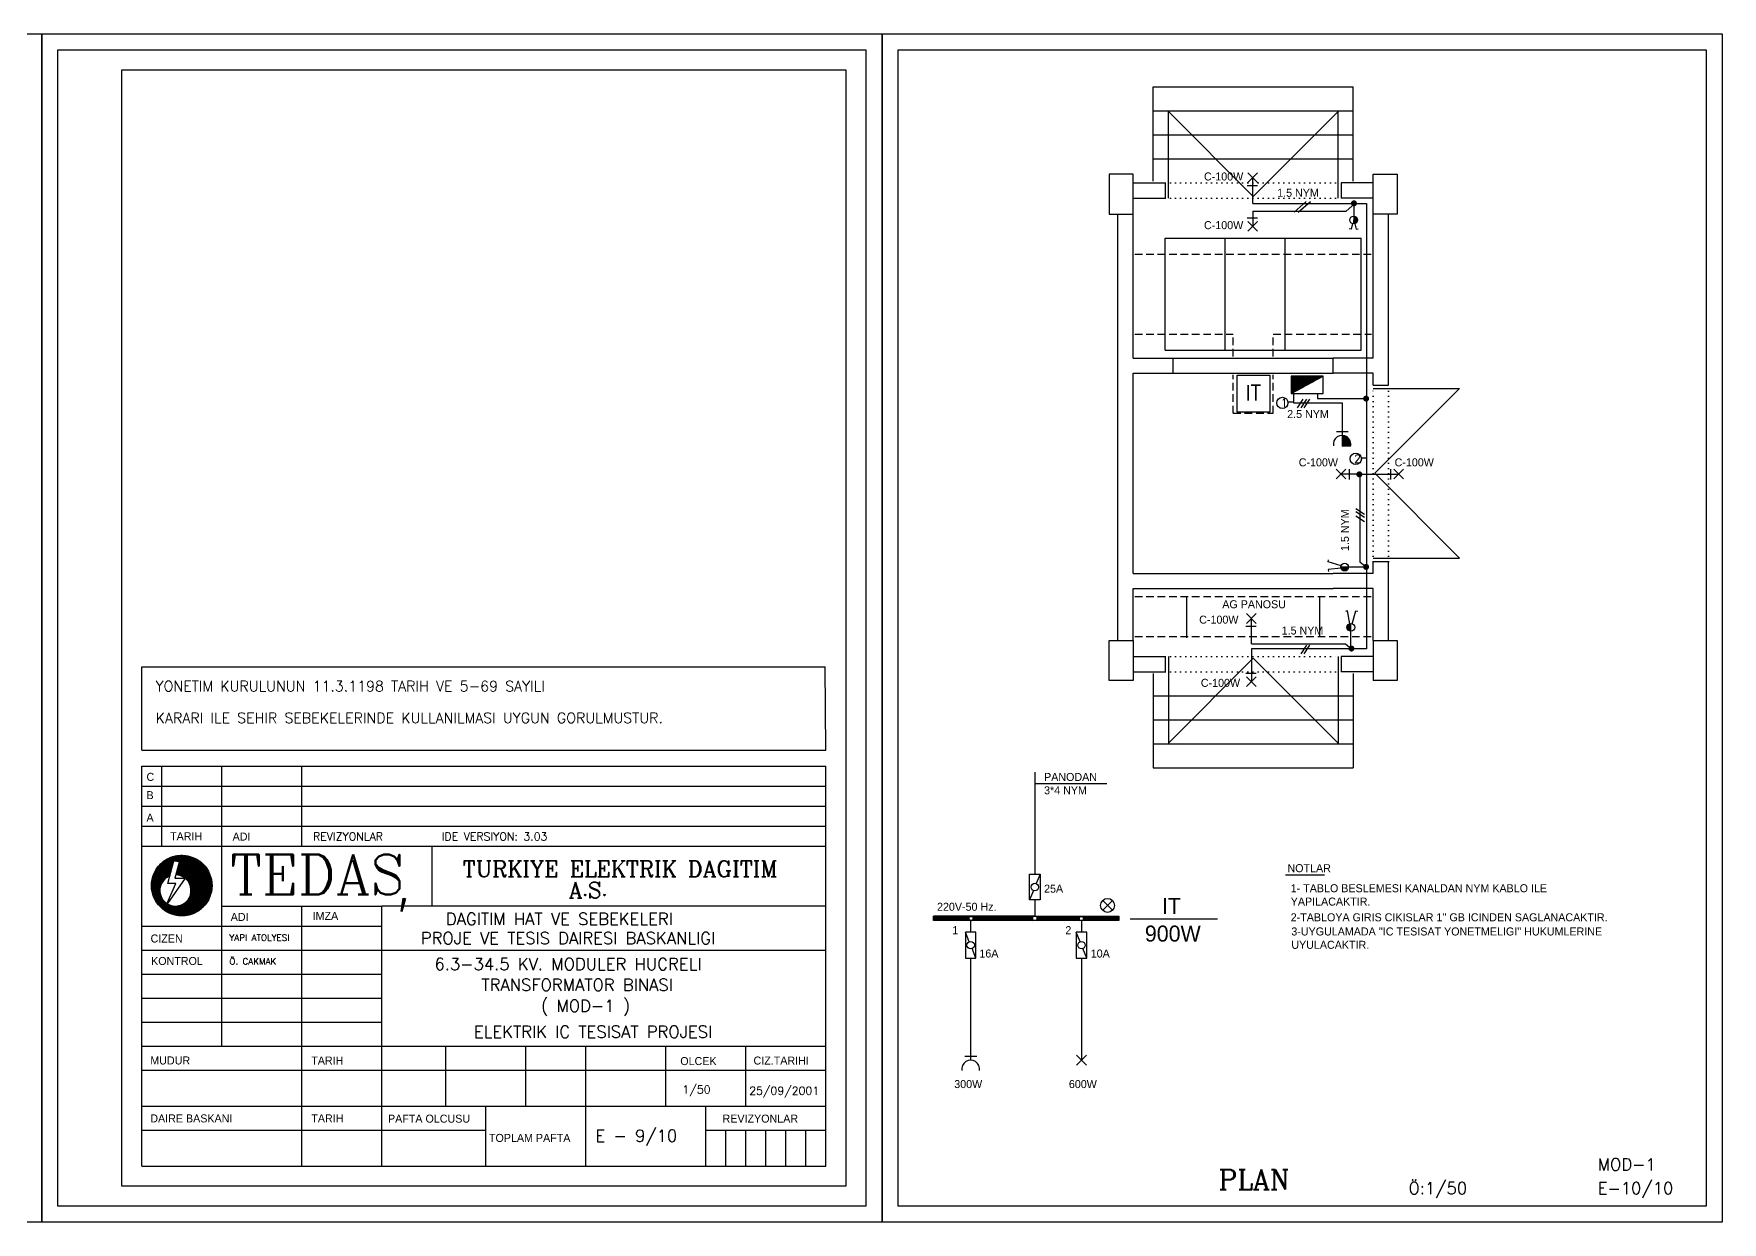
# Model space of a CAD drawing. Extents: x -6739 to -1489, y 5296 to 6781.
# Drawn here: x -3599 to -1489, y 5296 to 6781 of the extents above; entities that cross this region are included whole.
import ezdxf

# ---------------------------------------------------------------- set-up
doc = ezdxf.new("R2010")
doc.units = 0
for name, pattern in [('ACAD_ISO02W100', [15, 12, -3]), ('DOT', [6.35, 0, -6.35]), ('HIDDEN2', [4.762499999999999, 3.175, -1.5875])]:
    doc.linetypes.add(name, pattern=pattern)
doc.layers.get('0').update_dxf_attribs({"linetype": 'CONTINUOUS'})
for name, color, linetype in [('03', 150, 'CONTINUOUS'), ('35', 2, 'CONTINUOUS'), ('50Y', 3, 'CONTINUOUS'), ('70', 130, 'CONTINUOUS'), ('70K', 21, 'CONTINUOUS'), ('ANAHTAR', 102, 'CONTINUOUS'), ('AYDLİNYE', 240, 'CONTINUOUS'), ('BAKIRBARA', 30, 'CONTINUOUS'), ('CERC', 1, 'CONTINUOUS'), ('DASHED', 233, 'ACAD_ISO02W100'), ('DOLCU', 252, 'CONTINUOUS'), ('E4', 4, 'CONTINUOUS'), ('OLCULENDIRME', 4, 'CONTINUOUS'), ('YAZI', 3, 'CONTINUOUS')]:
    doc.layers.add(name, color=color, linetype=linetype)
doc.styles.add('ROMANC', font='romanc')
doc.styles.add('ROMANS', font='romans')
doc.styles.add('ROMANT', font='romant')
doc.styles.add('TXTX', font='TXTX')
pattern_1 = [(45, (-2865.028622905294, -77.38965366547654), (-0.08838834764831843, 0.08838834764831845), [])]

# ---------------------------------------------------------------- blocks, each defined once
blk = doc.blocks.new('A4')
at = {"layer": 'CERC', "color": 5}
blk.add_lwpolyline([(1050, 0), (0, 0), (0, 1484.999999999991), (1050.000000000001, 1484.999999999991)], close=True, dxfattribs=at)

msp = doc.modelspace()

# ---------------------------------------------------------------- hatches: boundary and pattern name
at = {"linetype": 'Continuous'}
h = msp.add_hatch(dxfattribs=at)
h.set_pattern_fill('ANSI31', color=256, style=0)
h.set_pattern_definition([(45, (-3589.442130811055, 5321.015460844207), (-0.08838834764831843, 0.08838834764831845), [])])
edge = h.paths.add_edge_path()
edge.add_ellipse((-3414.507204445757, 5716.660004968276), major_axis=(-26.74325387437819, 26.74325387437819), ratio=0.9999999999999876, start_angle=0, end_angle=360)
edge = h.paths.add_edge_path(flags=16)
edge.add_ellipse((-3422.419936772091, 5710.509810052109), major_axis=(-13.79748266988664, 13.79748266988664), ratio=0.999999999999994, start_angle=-24.236210646768484, end_angle=313.7224781381549, ccw=False)
edge.add_line((-3429.337462792174, 5728.75505298864), (-3424.611546499194, 5747.449185682533))
edge.add_line((-3424.611546499194, 5747.449185682533), (-3417.476073242347, 5746.854962715931))
edge.add_line((-3417.476073242347, 5746.854962715931), (-3421.984901392581, 5730.017546985702))
at = {"layer": '03', "ltscale": 0.5}
msp.add_hatch(color=256, dxfattribs=at).paths.add_polyline_path([(-1953.549767185748, 6265.943274539429, 0.46929513338502), (-1964.41911706683, 6279.026580710885), (-1964.41911706683, 6265.926428212753)])
at = {"layer": '03'}
h = msp.add_hatch(dxfattribs=at)
h.set_pattern_fill('ANSI31', style=0)
h.set_pattern_definition(pattern_1)
h.paths.add_polyline_path([(-2428.657625043078, 5678.511662701081), (-2428.657625043078, 5678.173267927125, -0.4727386948741336), (-2425.651662601354, 5675.704478775219, -0.402712041199308), (-2428.069243480261, 5673.189648466966), (-2349.691414218993, 5673.189648466966, -0.2870508878669235), (-2351.264829359278, 5675.704478775219, -0.4216298776630427), (-2348.397747081827, 5678.500053944066), (-2348.397747081827, 5678.511662701083)])
h.paths.add_polyline_path([(-2428.657625043078, 5673.189648466966), (-2428.657625043078, 5673.235689623313, -0.3580141589007493), (-2430.685235166201, 5675.704478775219, -0.3580141589007441), (-2428.657625043078, 5678.173267927125), (-2428.657625043078, 5678.511662701081), (-2475.195278263657, 5678.511662701082), (-2475.195278263657, 5673.189648466966)])
h.paths.add_polyline_path([(-2243.599802725518, 5673.189648466966), (-2243.599802725518, 5678.511662701082), (-2290.094458627746, 5678.511662701082), (-2290.094458627746, 5677.933313021354, -0.3903220935828373), (-2287.784454401778, 5675.425035849165, -0.280366296708096), (-2289.144842637291, 5673.189648466966)])
h = msp.add_hatch(dxfattribs=at)
h.set_pattern_fill('ANSI31', style=0)
h.set_pattern_definition(pattern_1)
h.paths.add_polyline_path([(-2292.818026966625, 5675.425035849165, -0.4037740258674342), (-2290.391256731767, 5677.940211847495), (-2290.391256731767, 5678.511662701082), (-2347.86585867701, 5678.511662701083), (-2347.86585867701, 5678.435269180249, -0.3519494500584729), (-2345.671895582504, 5675.704478775219, -0.2870508878669235), (-2347.245310722789, 5673.189648466966), (-2291.457638731113, 5673.189648466966, -0.280366296708096)])
at = {"layer": 'ANAHTAR'}
for points in [[(-1950.092550596452, 6543.471346547272, 0.4227544334040018), (-1945.138865949827, 6548.283070932664, 0.405723962648235), (-1949.812698301416, 6553.094795318055)], [(-1966.070044415729, 6114.693910321522, 0.007268142153162242), (-1966.072078529445, 6114.553984174004, 0.9855686051222285), (-1956.446595644947, 6114.414058026486)], [(-1953.401091074671, 6044.121475201699, 0.4227544334040018), (-1958.354775721296, 6039.309750816308, 0.405723962648235), (-1953.680943369707, 6034.498026430917)]]:
    msp.add_hatch(color=256, dxfattribs=at).paths.add_polyline_path(points)
at = {"layer": 'AYDLİNYE'}
h = msp.add_hatch(dxfattribs=at)
h.set_pattern_fill('ANSI31', color=256, angle=89.99999999999999, style=0)
h.set_pattern_definition([(45.00000000000003, (-5431.443226629643, 5744.388606595332), (0.08838834764831847, -0.0883883476483184), [])])
h.paths.add_polyline_path([(-1988.174352807163, 6353.176507858552), (-2028.025571848817, 6353.176507858552), (-2028.025571848817, 6331.360996433727)])

# ---------------------------------------------------------------- linework, layer by layer
at = {"color": 5}
for p, q in [((-3464.442130811059, 5990.024658658542), (-2610.298076340628, 5990.024658658542)), ((-3464.442130811059, 5886.015460844206), (-3464.442130811059, 5990.024658658542)), ((-2609.442130811053, 5886.015460844206), (-2610.298076340628, 5990.024658658542)), ((-3464.442130811059, 5886.015460844206), (-2609.442130811053, 5886.015460844206)), ((-3464.442130811059, 5366.015460844206), (-3464.442130811059, 5866.015460844206)), ((-3464.442130811059, 5866.015460844206), (-2609.442130811053, 5866.015460844206)), ((-2609.442130811059, 5366.015460844206), (-2609.442130811055, 5866.015460844206)), ((-3464.442130811055, 5366.015460844206), (-3464.442130811055, 5862.821463513876)), ((-3464.442130811059, 5766.015460844206), (-2609.442130811059, 5766.015460844206)), ((-3101.851241984402, 5766.269402218692), (-3101.851241984402, 5691.102745386557)), ((-3431.747022106033, 5719.223648123527), (-3424.611546499194, 5747.449185682533)), ((-3424.611546499194, 5747.449185682533), (-3417.476073242347, 5746.85496271593)), ((-3417.476073242347, 5746.85496271593), (-3423.124990060268, 5725.760088899573)), ((-3432.63895596939, 5694.860553919149), (-3421.935742559134, 5719.223648123527)), ((-3410.340597635507, 5725.760088899573), (-3432.341644681605, 5694.266332646344)), ((-3421.935742559134, 5719.223648123527), (-3431.747022106033, 5719.223648123527)), ((-3423.124990060268, 5725.760088899573), (-3410.340597635507, 5725.760088899573)), ((-3164.442130811059, 5366.015460844206), (-3164.442130811059, 5691.320780847524)), ((-3164.442130811059, 5691.320780847524), (-2609.442130811059, 5691.320780847524)), ((-3464.442130811059, 5666.015460844206), (-3164.442130811059, 5666.015460844204)), ((-3164.442130811059, 5636.015460844206), (-2609.442130811055, 5636.015460844203)), ((-3464.442130811059, 5516.015460844206), (-2609.442130811059, 5516.015460844206)), ((-3464.442130811059, 5441.015460844206), (-2609.442130811059, 5441.015460844206)), ((-3464.442130811059, 5366.015460844206), (-2609.442130811059, 5366.015460844206))]:
    msp.add_line(p, q, dxfattribs=at)
at = {"color": 2}
for p, q in [((-3439.442130811059, 5766.015460844206), (-3439.442130811059, 5866.015460844206)), ((-3364.442130811059, 5516.015460844206), (-3364.442130811059, 5866.015460844206)), ((-3264.442130811059, 5766.015460844206), (-3264.442130811059, 5866.015460844206)), ((-3464.442130811059, 5841.015460844206), (-2609.442130811059, 5841.015460844206)), ((-3464.442130811059, 5816.015460844206), (-2609.442130811059, 5816.015460844206)), ((-3464.442130811059, 5791.015460844206), (-2609.442130811059, 5791.015460844206)), ((-3364.442130811059, 5691.015460844206), (-3164.442130811059, 5691.015460844206)), ((-3264.442130811059, 5366.015460844206), (-3264.442130811059, 5691.015460844206)), ((-3464.442130811059, 5636.015460844206), (-3164.442130811059, 5636.015460844206)), ((-3464.442130811059, 5606.015460844206), (-3164.442130811059, 5606.015460844206)), ((-3464.442130811059, 5576.015460844206), (-3164.442130811059, 5576.015460844206)), ((-3464.442130811059, 5546.015460844206), (-3164.442130811059, 5546.015460844206)), ((-3084.442130811059, 5441.015460844206), (-3084.442130811059, 5516.015460844206)), ((-2984.442130811059, 5441.015460844206), (-2984.442130811059, 5516.015460844206)), ((-2909.442130811059, 5441.015460844206), (-2909.442130811059, 5516.015460844206)), ((-2809.442130811059, 5441.015460844206), (-2809.442130811059, 5516.015460844206)), ((-2709.442130811059, 5441.015460844206), (-2709.442130811059, 5516.015460844206)), ((-3464.442130811059, 5486.015460844206), (-2609.442130811059, 5486.015460844206)), ((-3034.442130811059, 5366.015460844206), (-3034.442130811059, 5441.015460844206)), ((-2909.442130811059, 5366.015460844206), (-2909.442130811059, 5441.015460844206)), ((-2759.442130811059, 5366.015460844206), (-2759.442130811059, 5441.015460844206)), ((-3464.442130811059, 5411.015460844206), (-3034.442130811059, 5411.015460844206)), ((-2759.442130811059, 5411.015460844206), (-2609.442130811059, 5411.015460844206)), ((-2734.442130811059, 5366.015460844206), (-2734.442130811059, 5411.015460844206)), ((-2709.442130811059, 5366.015460844206), (-2709.442130811059, 5411.015460844206)), ((-2684.442130811059, 5366.015460844206), (-2684.442130811059, 5411.015460844206)), ((-2659.442130811059, 5366.015460844206), (-2659.442130811059, 5411.015460844206)), ((-2634.442130811059, 5366.015460844206), (-2634.442130811059, 5411.015460844206))]:
    msp.add_line(p, q, dxfattribs=at)
at = {"color": 5}
for centre, major_axis, ratio, start_param, end_param in [((-3414.507204445757, 5716.660004968276), (-26.74325387437818, 26.74325387437818), 0.9999999999999878, 3.926990816987248, 10.21017612416683), ((-3422.419936772091, 5710.509810052109), (-13.79748266988664, 13.79748266988664), 0.9999999999999942, -0.4230016739930147, 5.475490181026733)]:
    msp.add_ellipse(centre, major_axis=major_axis, ratio=ratio, start_param=start_param, end_param=end_param, dxfattribs=at)
at = {"layer": '03', "ltscale": 0.5}
for p, q in [((-1949.812698301416, 6553.094795318055), (-1950.092550596452, 6543.471346547272)), ((-1964.41911706683, 6279.026580710884), (-1964.41911706683, 6265.926428212754)), ((-1964.41911706683, 6265.926428212754), (-1953.549767185748, 6265.943274539429)), ((-1956.446595644947, 6114.414058026486), (-1966.070044415729, 6114.693910321522)), ((-2158.746481851634, 6077.935530325757), (-2158.746481851634, 6026.209107507052)), ((-1992.573311912241, 6076.574305572262), (-1992.573311912241, 6027.570332260547)), ((-1953.680943369707, 6034.498026430917), (-1953.401091074671, 6044.121475201699))]:
    msp.add_line(p, q, dxfattribs=at)
at = {"layer": '03'}
for p, q in [((-2185.562348236602, 6525.7782311353), (-1940.5623482366, 6525.7782311353)), ((-2185.562348236602, 6385.778231135301), (-2185.562348236602, 6525.7782311353)), ((-2110.562348236602, 6385.778231135301), (-2110.562348236602, 6525.778231135299)), ((-2035.562348236602, 6385.778231135301), (-2035.562348236602, 6525.778231135299)), ((-1940.562348236599, 6385.778231135301), (-1940.5623482366, 6525.7782311353)), ((-2185.562348236602, 6385.778231135301), (-1940.562348236599, 6385.778231135301)), ((-2341.847902103632, 5730.964710754549), (-2346.642312583554, 5719.148045170988)), ((-2035.382459934205, 5730.16520094924), (-1995.06449191734, 5730.16520094924)), ((-1995.06449191734, 5730.16520094924), (-1986.664934396028, 5730.16520094924)), ((-2350.144217466274, 5710.51698634158), (-2354.938627946197, 5698.700320758019)), ((-2263.672973913653, 5685.759882162467), (-2251.38964249656, 5698.043213579505)), ((-2263.672973913653, 5698.043213579505), (-2251.38964249656, 5685.759882162467)), ((-2430.404095427525, 5646.506339060583), (-2435.198505907448, 5658.323004644144)), ((-2291.840929012194, 5646.506339060583), (-2296.635339492116, 5658.323004644144)), ((-2422.107780064883, 5626.058614647614), (-2426.902190544805, 5637.875280231176)), ((-2283.544613649551, 5626.058614647614), (-2288.339024129474, 5637.875280231176))]:
    msp.add_line(p, q, dxfattribs=at)
at = {"layer": '03', "color": 7}
msp.add_lwpolyline([(-2475.195278263657, 5678.511662701082), (-2243.599802725518, 5678.511662701082), (-2243.599802725518, 5673.189648466966), (-2475.195278263657, 5673.189648466966)], close=True, dxfattribs=at)
at = {"layer": '03'}
for centre, radius in [((-2348.393265024914, 5714.832515756284), 4.657212533380516), ((-2257.531308205106, 5691.901547870986), 8.685626940568929), ((-2428.653142986165, 5642.190809645879), 4.657212533380516), ((-2290.089976570834, 5642.190809645879), 4.657212533380516)]:
    msp.add_circle(centre, radius, dxfattribs=at)
at = {"layer": '03', "color": 7}
for centre, radius in [((-2428.168448883777, 5675.704478775219), 2.516786282423709), ((-2348.468362470891, 5675.704478775219), 2.796466888386931), ((-2290.301240684202, 5675.425035849165), 2.516786282423709)]:
    msp.add_circle(centre, radius, dxfattribs=at)
at = {"layer": '50Y'}
for p, q in [((-2024.910099216295, 6320.713403580271), (-2032.14467984302, 6320.713403580271)), ((-1933.159941690063, 6250.789540936429), (-1940.394522316788, 6250.789540936429)), ((-2348.397747081827, 5844.134669977363), (-2258.397747081827, 5844.134669977363)), ((-2229.490239437201, 5675.160646889172), (-2120.130315407177, 5675.160646889172))]:
    msp.add_line(p, q, dxfattribs=at)
for centre in [(-2039.115482953641, 6319.822909172037), (-1947.365325427409, 6249.899046528195)]:
    msp.add_circle(centre, 7.027451621899218, dxfattribs=at)
at = {"layer": '70'}
for p, q in [((-2225.562348236601, 6594.778231135301), (-2185.562348236601, 6594.778231135299)), ((-2185.562348236601, 6594.778231135299), (-2185.562348236601, 6575.778231135299)), ((-1965.562348236691, 6594.778231135299), (-1965.562348236691, 6575.778231135299)), ((-1925.562348236691, 6594.778231135301), (-1965.562348236691, 6594.778231135299)), ((-2225.562348236601, 6575.778231135301), (-2185.562348236601, 6575.778231135299)), ((-1925.562348236691, 6575.778231135301), (-1965.562348236691, 6575.778231135299)), ((-2244.562348236602, 6167.623688431209), (-2244.562348236601, 6555.778231135318)), ((-2225.562348236602, 6375.778231135302), (-2225.562348236601, 6555.778231135318)), ((-1925.562348236599, 6375.778231135297), (-1925.5623482366, 6555.778231135318)), ((-1906.562348236599, 6341.778231135298), (-1906.5623482366, 6555.778231135318)), ((-2225.562348236602, 6375.778231135302), (-2175.562348236602, 6375.778231135302)), ((-2175.562348236602, 6375.778231135302), (-1975.5623482367, 6375.778231135301)), ((-2175.562348236602, 6356.7782311353), (-2175.562348236602, 6375.778231135302)), ((-1925.5623482367, 6375.778231135298), (-1975.5623482367, 6375.778231135298)), ((-1975.5623482367, 6356.778231135297), (-1975.5623482367, 6375.778231135298)), ((-2225.562348236602, 6356.778231135302), (-2175.562348236602, 6356.7782311353)), ((-2225.562348236602, 6167.623688431207), (-2225.562348236602, 6356.778231135302)), ((-2175.562348236602, 6356.7782311353), (-1975.5623482367, 6356.778231135297)), ((-1925.562348236701, 6356.778231135298), (-1975.5623482367, 6356.778231135297)), ((-1925.562348236599, 6341.778231135298), (-1925.562348236599, 6356.778231135298)), ((-1925.5623482366, 6341.778231135298), (-1906.5623482366, 6341.778231135297)), ((-2244.562348236604, 6022.778231135328), (-2244.562348236604, 6169.278231135304)), ((-2225.562348236604, 6106.778231135304), (-2225.562348236604, 6169.278231135304)), ((-1925.562348236598, 6121.778231135298), (-1906.562348236598, 6121.778231135298)), ((-1925.562348236598, 6106.778231135298), (-1925.562348236598, 6121.778231135297)), ((-1906.562348236598, 6022.778231135326), (-1906.562348236598, 6121.778231135297)), ((-2225.5623482366, 6106.778231135302), (-2175.5623482366, 6106.778231135302)), ((-2175.5623482366, 6106.778231135302), (-1975.562348236698, 6106.778231135298)), ((-1925.562348236698, 6106.778231135298), (-1975.562348236698, 6106.778231135298)), ((-2225.5623482366, 6087.778231135302), (-2175.562348236601, 6087.7782311353)), ((-2225.562348236604, 6022.778231135328), (-2225.562348236604, 6087.778231135302)), ((-2175.562348236601, 6087.7782311353), (-1975.562348236699, 6087.778231135295)), ((-1925.5623482367, 6087.778231135298), (-1975.562348236699, 6087.778231135297)), ((-1925.562348236598, 6022.778231135326), (-1925.562348236598, 6087.778231135298)), ((-2225.562348236605, 6002.778231135322), (-2185.562348236605, 6002.778231135322)), ((-2185.562348236605, 6002.778231135322), (-2185.562348236605, 5983.778231135322)), ((-1965.562348236695, 6002.778231135322), (-1965.562348236695, 5983.778231135322)), ((-1925.562348236695, 6002.778231135322), (-1965.562348236695, 6002.778231135322)), ((-2225.562348236604, 5983.778231135322), (-2185.562348236605, 5983.778231135322)), ((-1925.562348236695, 5983.778231135322), (-1965.562348236695, 5983.778231135322))]:
    msp.add_line(p, q, dxfattribs=at)
at = {"layer": '70', "linetype": 'Continuous'}
msp.add_lwpolyline([(-2095.695058418618, 6354.62690038875), (-2054.619517106354, 6354.62690038875), (-2054.619517106354, 6308.286495260543), (-2095.695058418618, 6308.286495260543)], close=True, dxfattribs=at)
at = {"layer": '70K', "linetype": 'Continuous'}
for p, q in [((-2255.562348236528, 6605.778231135318), (-2255.562348236527, 6555.778231135317)), ((-2225.562348236601, 6605.778231135318), (-2255.562348236528, 6605.778231135318)), ((-2225.5623482366, 6555.778231135317), (-2225.562348236601, 6605.778231135318)), ((-1925.5623482366, 6555.778231135318), (-1925.5623482366, 6605.778231135319)), ((-1925.5623482366, 6605.778231135319), (-1895.562348236673, 6605.778231135319)), ((-1895.562348236673, 6605.778231135319), (-1895.562348236673, 6555.778231135318)), ((-2255.562348236527, 6555.778231135317), (-2225.5623482366, 6555.778231135317)), ((-1895.562348236673, 6555.778231135318), (-1925.5623482366, 6555.778231135318)), ((-2255.562348236619, 6022.778231135326), (-2225.562348236601, 6022.778231135326)), ((-2255.562348236619, 5972.778231135326), (-2255.562348236619, 6022.778231135326)), ((-2225.562348236601, 6022.778231135326), (-2225.562348236601, 5972.778231135326)), ((-1925.562348236601, 6022.778231135326), (-1895.562348236674, 6022.778231135326)), ((-1925.562348236598, 6022.778231135326), (-1925.562348236601, 5972.778231135326)), ((-1895.562348236674, 6022.778231135326), (-1895.562348236674, 5972.778231135326)), ((-2225.562348236601, 5972.778231135326), (-2255.562348236619, 5972.778231135326)), ((-1895.562348236674, 5972.778231135326), (-1925.562348236601, 5972.778231135326))]:
    msp.add_line(p, q, dxfattribs=at)
at = {"layer": 'ANAHTAR'}
for p, q in [((-1951.554936130662, 6543.743812385023), (-1953.16946928881, 6536.831370414518)), ((-1948.502632480885, 6543.692886385141), (-1946.904011766793, 6536.831370414518)), ((-1953.16946928881, 6536.831370414518), (-1955.687537502331, 6537.143268052037)), ((-1946.904011766793, 6536.831370414518), (-1944.385943553271, 6537.358563876673)), ((-2013.50428490088, 6324.357261644554), (-2020.47165156982, 6313.548826274825)), ((-2008.980326763148, 6324.357261644554), (-2015.94769343209, 6313.548826274825)), ((-2005.197053121449, 6324.357261644554), (-2012.164419790391, 6313.548826274825)), ((-1936.426589241883, 6180.29022753624), (-1947.235024611613, 6187.257594205183)), ((-1936.426589241883, 6176.506953894542), (-1947.235024611613, 6183.474320563483)), ((-1936.426589241883, 6171.247898295677), (-1947.235024611613, 6178.215264964619)), ((-1981.953815027952, 6121.003543180218), (-1981.641917390433, 6123.521611393739)), ((-1965.797578577978, 6116.156295855732), (-1981.953815027952, 6121.003543180218)), ((-1965.848504577861, 6113.103992205954), (-1981.953815027952, 6111.505371491862)), ((-1981.953815027952, 6111.505371491862), (-1981.426621565798, 6108.987303278341)), ((-1957.624224038133, 6059.858489696814), (-1960.142292251654, 6059.33129623466)), ((-1954.991009190238, 6043.899935363831), (-1957.624224038133, 6059.858489696814)), ((-1951.938705540461, 6043.849009363948), (-1947.427308807668, 6059.858489696814)), ((-1947.427308807668, 6059.858489696814), (-1944.909240594146, 6059.546592059295)), ((-2008.980326763148, 6017.120581057296), (-2015.94769343209, 6006.312145687566)), ((-2005.197053121449, 6017.120581057296), (-2012.164419790391, 6006.312145687566))]:
    msp.add_line(p, q, dxfattribs=at)
for centre in [(-1949.952624448934, 6548.283070932664), (-1961.258320030338, 6114.553984174004), (-1953.541017222189, 6039.309750816308)]:
    msp.add_circle(centre, 4.813758499107137, dxfattribs=at)
at = {"layer": 'AYDLİNYE'}
for p, q in [((-2082.366403953579, 6595.154251639707), (-2070.083072536486, 6607.437583056745)), ((-2082.366403953579, 6607.437583056745), (-2070.083072536486, 6595.154251639707)), ((-2070.075891775982, 6591.206478228765), (-2083.108725801708, 6591.206478228765)), ((-2076.224738245031, 6568.839093662157), (-2076.224738245032, 6601.295917348226)), ((-2076.224738245031, 6568.839093662157), (-1933.896109517481, 6568.839093662157)), ((-2009.284536843473, 6571.586463401409), (-2024.417806702217, 6558.04098409157)), ((-2004.077332671505, 6571.134356826285), (-2019.210602530248, 6557.588877516446)), ((-1959.198960905792, 6559.356467908357), (-1948.373044005838, 6568.817483179907)), ((-1949.812698301416, 6570.877132806413), (-1949.812698301416, 6553.094795318055)), ((-1933.896109517481, 6568.839093662157), (-1933.896109517481, 6012.52501016778)), ((-2070.075891775982, 6550.477541860389), (-2083.108725801708, 6550.477541860389)), ((-2082.366403953579, 6546.529768449448), (-2070.083072536486, 6534.24643703241)), ((-2082.366403953579, 6534.24643703241), (-2070.083072536486, 6546.529768449448)), ((-2076.224738245032, 6559.356467908356), (-1959.198960905792, 6559.356467908357)), ((-2076.224738245032, 6559.356467908356), (-2076.224738245032, 6540.388102740929)), ((-1988.174352807164, 6353.176507858551), (-2028.025571848817, 6353.176507858551)), ((-2028.025571848817, 6353.176507858551), (-2028.025571848817, 6331.360996433726)), ((-1988.174352807164, 6353.176507858551), (-2028.025571848817, 6331.360996433726)), ((-1988.174352807164, 6331.360996433726), (-1988.174352807164, 6353.176507858551)), ((-2028.025571848817, 6331.360996433726), (-1988.174352807164, 6331.360996433726)), ((-2025.128977473966, 6331.360996433727), (-2025.128977473966, 6319.891690260421)), ((-1995.191185054066, 6331.27322774316), (-1995.191185054066, 6325.131929255581)), ((-2025.128977473966, 6319.891690260421), (-1964.209570761409, 6319.891690260421)), ((-1995.191185054066, 6325.131929255581), (-1934.063196062601, 6325.131929255581)), ((-1964.209570761409, 6319.891690260421), (-1964.209570761409, 6279.304208747536)), ((-1964.209570761409, 6300.206010933943), (-1964.209570761409, 6279.304208747536)), ((-1956.742876607977, 6283.601869518897), (-1971.673409389198, 6283.601869518897)), ((-1959.679837733195, 6224.701810798625), (-1971.963169150234, 6236.985142215718)), ((-1971.963169150234, 6224.701810798625), (-1959.679837733195, 6236.985142215718)), ((-1942.353403580862, 6230.843476507172), (-1965.821503441714, 6230.843476507172)), ((-1955.732064322254, 6236.992322976222), (-1955.732064322254, 6223.959488950496)), ((-1942.353403580862, 6230.843476507172), (-1893.74084794853, 6230.843476507172)), ((-1942.353403580862, 6230.843476507172), (-1942.353403580862, 6121.115024244823)), ((-1903.830287067991, 6236.992322976222), (-1903.830287067991, 6223.959488950496)), ((-1887.599182240011, 6224.701810798625), (-1899.882513657049, 6236.985142215718)), ((-1899.882513657049, 6224.701810798625), (-1887.599182240011, 6236.985142215718)), ((-1942.353403580862, 6121.115024244823), (-1933.971927520451, 6114.414058026486)), ((-1933.971927520451, 6114.414058026486), (-1959.417806757158, 6114.414058026486)), ((-2083.947821819008, 6056.597178891506), (-2071.664490401915, 6044.313847474467)), ((-2083.947821819008, 6044.313847474467), (-2071.664490401915, 6056.597178891506)), ((-2071.657309641411, 6040.366074063526), (-2084.690143667137, 6040.366074063526)), ((-2077.806156110461, 6018.566705202122), (-2077.806156110461, 6050.455513182987)), ((-1953.680943369707, 6012.023358306421), (-1953.680943369707, 6037.469237543129)), ((-2077.806156110461, 6018.566705202122), (-1960.393949750261, 6018.566705202123)), ((-1960.393949750261, 6018.566705202123), (-1952.541130441997, 6012.288372021015)), ((-1933.896109517481, 6012.52501016778), (-2077.806156110461, 6012.52501016778)), ((-2077.806156110461, 6012.52501016778), (-2077.806156110461, 5971.433637511508)), ((-2071.657309641411, 5981.523076630969), (-2084.690143667137, 5981.523076630969)), ((-2083.947821819008, 5977.575303220027), (-2071.664490401915, 5965.291971802989)), ((-2083.947821819008, 5965.291971802989), (-2071.664490401915, 5977.575303220027)), ((-2348.397747081825, 5858.511662701082), (-2348.397747081827, 5730.964710754549)), ((-2348.397747081827, 5698.700320758019), (-2348.397747081827, 5678.511662701082)), ((-2290.094458627746, 5678.511662701081), (-2290.094458627746, 5677.933313021354)), ((-2428.657625043078, 5672.997853259348), (-2428.657625043078, 5658.323004644144)), ((-2290.094458627746, 5672.916758676976), (-2290.094458627746, 5658.323004644144)), ((-2428.657625043078, 5626.058614647614), (-2428.65762504308, 5498.511662701083)), ((-2290.094458627746, 5626.058614647614), (-2290.094458627746, 5498.511662701083)), ((-2420.981384584225, 5503.086951509095), (-2435.911917365446, 5503.086951509095)), ((-2296.236124336293, 5504.653328409602), (-2283.9527929192, 5492.369996992564)), ((-2296.236124336293, 5492.369996992564), (-2283.9527929192, 5504.653328409602))]:
    msp.add_line(p, q, dxfattribs=at)
for points in [[(-2354.938627946197, 5730.964710754549), (-2341.847902103632, 5730.964710754549), (-2341.847902103632, 5698.700320758019), (-2354.938627946197, 5698.700320758019)], [(-2435.198505907448, 5626.058614647614), (-2422.107780064883, 5626.058614647614), (-2422.107780064883, 5658.323004644144), (-2435.198505907448, 5658.323004644144)], [(-2296.635339492116, 5626.058614647614), (-2283.544613649551, 5626.058614647614), (-2283.544613649551, 5658.323004644144), (-2296.635339492116, 5658.323004644144)]]:
    msp.add_lwpolyline(points, close=True, dxfattribs=at)
for centre in [(-1964.41911706683, 6267.969908054067), (-2428.65762504308, 5487.454990044264)]:
    msp.add_arc(centre, 11.05667265681834, 349.4382529190701, 190.5617470809308, dxfattribs=at)
at = {"layer": 'BAKIRBARA'}
for q in [(-2475.195278263657, 5678.511662701082), (-2243.556805407169, 5678.511662701082)]:
    msp.add_line((-2348.397747081827, 5678.511662701082), q, dxfattribs=at)
at = {"layer": 'CERC', "color": 5}
msp.add_lwpolyline([(-2539.442130811054, 5296.015460844205), (-3589.442130811055, 5296.015460844205), (-3589.442130811055, 6781.015460844195), (-2539.442130811051, 6781.015460844195)], close=True, dxfattribs=at)
at = {"layer": 'CERC'}
for points in [[(-2559.442130811054, 5316.015460844207), (-3569.442130811055, 5316.015460844207), (-3569.442130811055, 6761.015460844195), (-2559.44213081105, 6761.015460844195)], [(-1509.442130811055, 5316.015460844205), (-2519.442130811055, 5316.015460844205), (-2519.442130811055, 6761.015460844196), (-1509.442130811053, 6761.015460844196)]]:
    msp.add_lwpolyline(points, close=True, dxfattribs=at)
at = {"layer": 'CERC', "color": 2}
msp.add_lwpolyline([(-3489.442130811055, 5341.015460844207), (-3489.442130811055, 6736.015460844195), (-2584.442130811054, 6736.015460844195), (-2584.442130811054, 5341.015460844207)], close=True, dxfattribs=at)
at = {"layer": 'DASHED', "linetype": 'DOT'}
for p, q in [((-2185.562348236601, 6594.778231135299), (-1965.562348236691, 6594.778231135299)), ((-2185.562348236601, 6575.778231135299), (-1965.562348236691, 6575.778231135299)), ((-1925.562348236598, 6121.778231135298), (-1925.562348236598, 6337.778231135298)), ((-1906.562348236598, 6121.778231135298), (-1906.562348236588, 6341.778231135297)), ((-2185.562348236605, 6002.778231135322), (-1969.562348236695, 6002.778231135328)), ((-2185.562348236605, 5983.778231135322), (-1965.562348236695, 5983.778231135322))]:
    msp.add_line(p, q, dxfattribs=at)
at = {"layer": 'DASHED', "linetype": 'DOT', "ltscale": 50}
for p, q in [((-1965.562348236691, 6575.778231135299), (-2185.562348236601, 6575.778231135299)), ((-2185.562348236601, 6575.778231135299), (-1965.562348236691, 6575.778231135299))]:
    msp.add_line(p, q, dxfattribs=at)
at = {"layer": 'DOLCU'}
for p, q in [((-2181.562348236601, 6683.778231135296), (-2075.562348236645, 6577.778231135296)), ((-2075.562348236645, 6577.778231135298), (-1969.562348236687, 6683.778231135296)), ((-1817.562348236601, 6337.778231135298), (-1923.562348236601, 6231.778231135344)), ((-1923.5623482366, 6231.778231135344), (-1817.562348236602, 6125.778231135386)), ((-2181.562348236604, 5894.778231135324), (-2075.562348236649, 6000.778231135324)), ((-2075.562348236649, 6000.778231135324), (-1969.562348236691, 5894.778231135324))]:
    msp.add_line(p, q, dxfattribs=at)
at = {"layer": 'E4', "const_width": 3.75}
for points in [[(-1949.691909232207, 6571.037476857032, 0.9999999999999997), (-1949.691909232207, 6567.287476857031, 0.9999999999999999)], [(-1934.491696378552, 6327.00363062764, 0.9999999999999997), (-1934.491696378552, 6323.25363062764, 0.9999999999999999)], [(-1942.873172438963, 6232.352377602436, 0.9999999999999997), (-1942.873172438963, 6228.602377602436, 0.9999999999999999)], [(-1934.491696378552, 6116.7605672761, 0.9999999999999997), (-1934.491696378552, 6113.0105672761, 0.9999999999999999)], [(-1952.814987414918, 6014.737648875476, 0.9999999999999997), (-1952.814987414918, 6010.987648875476, 0.9999999999999999)]]:
    msp.add_lwpolyline(points, format="xyb", close=True, dxfattribs=at)
at = {"layer": 'OLCULENDIRME', "color": 8, "linetype": 'Continuous'}
for p, q in [((-2200.5623482366, 6714.778231135301), (-1950.562348236692, 6714.778231135301)), ((-2200.562348236601, 6596.778231135301), (-2200.5623482366, 6714.778231135301)), ((-1950.562348236691, 6596.778231135301), (-1950.562348236692, 6714.778231135301)), ((-2200.5623482366, 6684.778231135301), (-1950.562348236692, 6684.778231135299)), ((-2181.562348236601, 6575.778231135298), (-2181.562348236601, 6683.778231135296)), ((-1969.562348236691, 6575.778231135296), (-1969.562348236687, 6683.778231135296)), ((-2200.5623482366, 6654.778231135301), (-1950.562348236691, 6654.778231135301)), ((-2200.562348236601, 6624.778231135301), (-1950.562348236691, 6624.778231135301)), ((-1925.5623482366, 6337.778231135298), (-1817.562348236601, 6337.778231135298)), ((-1925.562348236602, 6125.778231135389), (-1817.562348236602, 6125.778231135386)), ((-2181.562348236604, 6002.778231135324), (-2181.562348236604, 5894.778231135324)), ((-1969.562348236695, 6002.778231135326), (-1969.562348236691, 5894.778231135324)), ((-2200.562348236605, 5981.778231135322), (-2200.562348236604, 5863.778231135322)), ((-1950.562348236695, 5981.778231135322), (-1950.562348236695, 5863.778231135322)), ((-2200.562348236605, 5953.778231135322), (-1950.562348236695, 5953.778231135322)), ((-2200.562348236604, 5923.778231135322), (-1950.562348236695, 5923.778231135322)), ((-2200.562348236604, 5893.778231135322), (-1950.562348236695, 5893.778231135324)), ((-2200.562348236604, 5863.778231135322), (-1950.562348236695, 5863.778231135322))]:
    msp.add_line(p, q, dxfattribs=at)
at = {"layer": 'OLCULENDIRME', "color": 8, "linetype": 'HIDDEN2', "ltscale": 3}
for p, q in [((-2223.562348236601, 6505.778231135228), (-1927.5623482366, 6505.778231135228)), ((-2223.562348236602, 6405.778231135228), (-2100.562348236602, 6405.778231135229)), ((-2100.562348236602, 6377.778231135302), (-2100.562348236602, 6405.778231135229)), ((-2050.562348236602, 6405.778231135228), (-1927.5623482366, 6405.778231135228)), ((-2050.562348236602, 6377.778231135302), (-2050.562348236602, 6405.778231135228)), ((-2100.562348236602, 6306.778231135226), (-2100.562348236602, 6354.7782311353)), ((-2050.562348236602, 6306.778231135226), (-2050.562348236602, 6354.7782311353)), ((-2100.562348236602, 6306.778231135226), (-2050.562348236602, 6306.778231135226)), ((-2223.562348236604, 6077.778231135322), (-1927.562348236598, 6077.778231135322)), ((-2223.562348236604, 6027.778231135322), (-1927.562348236598, 6027.778231135322))]:
    msp.add_line(p, q, dxfattribs=at)

# ---------------------------------------------------------------- block references
at = {"layer": '35'}
for p in [(-4639.442130811055, 5296.015460844205), (-2539.442130811054, 5296.015460844205)]:
    msp.add_blockref('A4', p, dxfattribs=at)

# ---------------------------------------------------------------- texts
at = {"color": 3}
for s, height, style, p in [('YONETIM KURULUNUN 11.3.1198 TARIH VE 5-69 SAYILI ', 12.99999999999995, 'ROMANS', (-3447.18257449881, 5959.369602685702)), ('KARARI ILE SEHIR SEBEKELERINDE KULLANILMASI UYGUN GORULMUSTUR.', 12.99999999999995, 'ROMANS', (-3447.18257449881, 5919.640837087511)), ('REVIZYONLAR', 9.999999999999964, 'ROMANS', (-3250.422033902662, 5772.96157708863)), ('IDE VERSIYON: 3.03', 9.999999999999964, 'ROMANS', (-3089.617729421768, 5772.96157708863)), ('DAGITIM HAT VE SEBEKELERI', 14.99999999999999, 'ROMANT', (-3084.432949263261, 5667.420226790728)), ('PROJE VE TESIS DAIRESI BASKANLIGI', 14.99999999999999, 'ROMANT', (-3115.768936377878, 5643.525230462757)), ('6.3-34.5 KV. MODULER HUCRELI', 14.99999999999999, 'ROMANT', (-3098.672726513077, 5611.128364054721)), ('TRANSFORMATOR BINASI', 14.99999999999999, 'ROMANT', (-3040.032859157619, 5585.168603183843)), ('( MOD-1 )', 14.99999999999999, 'ROMANT', (-2965.557252416806, 5558.942711170163)), ('ELEKTRIK IC TESISAT PROJESI', 14.99999999999999, 'ROMANT', (-3049.394117994217, 5526.551770010701))]:
    msp.add_text(s, height=height, dxfattribs=dict(at, style=style)).set_placement(p)
for s, height, p in [('C', 9.999999999999964, (-3458.580787572429, 5847.487929636685)), ('B', 9.999999999999964, (-3458.580787572429, 5824.644345857814)), ('A', 9.999999999999964, (-3458.580787572429, 5796.529164258773)), ('TARIH', 9.999999999999964, (-3429.074233202665, 5773.299853768822)), ('ADI', 9.999999999999964, (-3350.933329835641, 5772.892697137315)), ('ADI', 10.00000000000001, (-3353.328899862544, 5672.502768075563)), ('IMZA', 10.00000000000001, (-3250.938394773647, 5673.757912349469)), ('CIZEN', 10.00000000000001, (-3453.463391408587, 5645.537689913595)), ('KONTROL', 10.00000000000001, (-3452.803239372236, 5617.422508314554)), ('MUDUR', 10.00000000000001, (-3453.808029137494, 5493.161346789238)), ('TARIH', 10.00000000000001, (-3252.666527796356, 5493.035831345573)), ('OLCEK', 10.00000000000001, (-2791.499286717929, 5492.386829288196)), ('CIZ.TARIHI', 10.00000000000001, (-2699.998946114164, 5493.035829651773)), ('DAIRE BASKANI', 9.999999999999964, (-3453.808029137494, 5420.73965057484)), ('TARIH', 9.999999999999964, (-3252.598570796291, 5420.73965057484)), ('PAFTA OLCUSU', 9.999999999999964, (-3156.735255497603, 5420.445764928045)), ('REVIZYONLAR', 9.999999999999964, (-2738.683410826271, 5420.488623075096)), ('TOPLAM PAFTA', 9.999999999999964, (-3030.607932019376, 5396.357332648859))]:
    msp.add_text(s, height=height, dxfattribs=at).set_placement(p)
at = {"color": 7, "style": 'ROMANC'}
for s, height, p in [('TEDAS', 49.99999999999996, (-3354.737274921682, 5705.358493911466)), ("'", 50, (-3146.170800978111, 5650.784328164329))]:
    msp.add_text(s, height=height, dxfattribs=at).set_placement(p)
at = {"color": 5, "style": 'ROMANC'}
for s, p in [('TURKIYE ELEKTRIK DAGITIM', (-3063.461835996965, 5727.506978491063)), ('            A.S.', (-3109.83937927953, 5701.065504786016))]:
    msp.add_text(s, height=20.00000000000002, dxfattribs=at).set_placement(p)
at = {"color": 2, "style": 'ROMANS'}
for s, height, p in [('YAPI ATOLYESI', 8.000000000000007, (-3355.007636103183, 5647.610031330705)), ('Ö. CAKMAK', 8.000000000000007, (-3355.007636103183, 5617.979669307646)), ('1/50', 10.00000000000001, (-2788.728980278604, 5456.876440047887)), ('25/09/2001', 10.00000000000001, (-2705.351757172824, 5455.228505827481))]:
    msp.add_text(s, height=height, dxfattribs=at).set_placement(p)
at = {"color": 4, "style": 'ROMANC'}
msp.add_text('E - 9/10', height=15.00000000000004, dxfattribs=at).set_placement((-2897.579234677975, 5396.56295170408))
at = {"style": 'ROMANC'}
msp.add_text('PLAN', height=25, dxfattribs=at).set_placement((-2119.003258123613, 5337.000479473464))
at = {"layer": '03'}
for s, p in [('C-100W', (-2137.043622128891, 6597.712710529247)), ('1.5 NYM', (-2045.592238793175, 6577.319743672077)), ('C-100W', (-2137.043622128891, 6536.875365617573)), ('2.5 NYM', (-2033.084696245121, 6300.862347840274)), ('C-100W', (-2018.653589770431, 6240.50254711347)), ('C-100W', (-1898.846124357879, 6240.50254711347)), ('AG PANOSU', (-2114.187860243983, 6063.174133256559)), ('C-100W', (-2143.050295137054, 6043.944574106224)), ('1.5 NYM', (-2039.974615879579, 6030.385131223004)), ('C-100W', (-2140.998932568364, 5964.998368783811)), ('NOTLAR', (-2032.732806877772, 5733.400433938476)), ('1- TABLO BESLEMESI KANALDAN NYM KABLO ILE ', (-2028.662803103675, 5708.342886697265)), ('YAPILACAKTIR.', (-2028.662803103675, 5691.676220030598)), ("2-TABLOYA GIRIS CIKISLAR 1'' GB ICINDEN SAGLANACAKTIR.", (-2028.662803103675, 5672.032490636148)), ("3-UYGULAMADA ''IC TESISAT YONETMELIGI'' HUKUMLERINE", (-2027.918059525019, 5654.328719793074)), ('UYULACAKTIR.', (-2027.918059525019, 5637.662053126407))]:
    msp.add_text(s, height=10, dxfattribs=at).set_placement(p)
msp.add_text('1.5 NYM', height=10, rotation=90, dxfattribs=at).set_placement((-1955.956372974911, 6134.747484640362))
at = {"layer": '50Y', "style": 'TXTX'}
for s, p in [('1', (-2041.224509643505, 6314.937503464449)), ('2', (-1949.474352117273, 6245.013640820607))]:
    msp.add_text(s, height=10, dxfattribs=at).set_placement(p)
at = {"layer": '50Y'}
for s, height, p in [('PANODAN', 10, (-2336.897515966365, 5847.383868741365)), ('3*4 NYM', 10, (-2336.897515966365, 5830.717399458433)), ('25A', 10, (-2336.897515966365, 5707.802205527459)), ('IT', 20, (-2189.63985505578, 5681.104152281378)), ('220V-50 Hz.', 10, (-2470.682512424527, 5685.20548129265)), ('1', 10, (-2451.591494687685, 5655.951695634921)), ('2', 10, (-2310.308780118253, 5655.951695634921)), ('900W', 20, (-2210.975995900147, 5646.667799019228)), ('16A', 10, (-2417.730346911635, 5626.784642728616)), ('10A', 10, (-2278.57290318867, 5626.784642728616)), ('300W', 10, (-2449.14495417439, 5463.634865476112)), ('600W', 10, (-2305.909197067854, 5463.634865476112))]:
    msp.add_text(s, height=height, dxfattribs=at).set_placement(p)
at = {"layer": '70', "style": 'TXTX'}
msp.add_text('IT', height=19.2, dxfattribs=at).set_placement((-2085.334452174049, 6322.622153741008))
at = {"layer": 'YAZI', "color": 2, "style": 'ROMANC'}
for s, p in [('MOD-1', (-1645.147936518631, 5360.784007944347)), ('E-10/10', (-1645.147936518631, 5331.015460844205))]:
    msp.add_text(s, height=15, dxfattribs=at).set_placement(p)
at = {"layer": 'YAZI', "color": 7, "style": 'ROMANC'}
msp.add_text('Ö:1/50', height=15, dxfattribs=at).set_placement((-1881.529008426401, 5331.015460844205))

doc.saveas('drawing.dxf')
